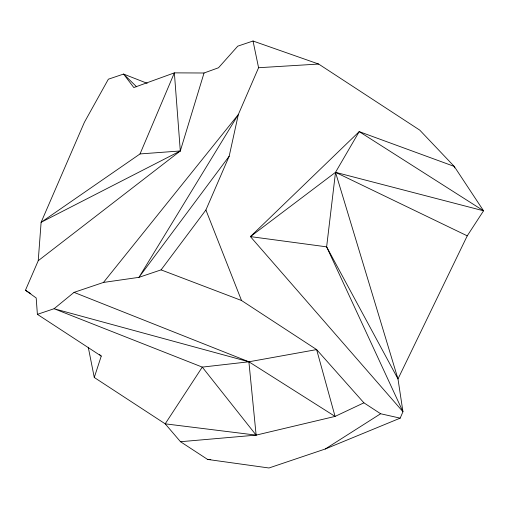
<?xml version="1.0" encoding="UTF-8"?>
<svg xmlns="http://www.w3.org/2000/svg" width="509" height="509" viewBox="0 0 509 509"><rect width="100%" height="100%" fill="white"/><g stroke="black" fill="none" stroke-linecap="round" stroke-linejoin="round"><path stroke-width="0.76" d="M467.243 235.839L335.514 172.316L250.409 236.609L326.632 246.846L402.956 411.724L250.409 236.609L359.214 131.615L483.55 210.802L335.514 172.316L326.632 246.846L397.987 378.95L467.243 235.839L483.55 210.802L454.232 166.405L359.214 131.615L335.514 172.316L397.987 378.95L402.956 411.724L400.176 418.15L325.251 449.002L268.968 467.987L207.615 459.436L180.498 441.717L165.202 423.838L94.273 377.481L101.253 356.09L37.392 314.352L36.184 297.962L25.45 290.251L38.232 260.716L41.114 222.306L84.379 122.325L108.36 79.2L123.579 74.066L147.171 83.298M37.392 314.352L54.069 308.728L74.04 292.37L103.473 282.438L138.938 277.348L161.079 269.878L205.903 209.994L229.171 156.231L238.339 114.487L258.578 67.722L253.03 41.013L237.76 46.16L218.514 67.761L204.039 73.003L174.371 72.863L133.816 87.548L123.579 74.066L136.603 86.797M38.232 260.716L180.307 150.963L204.039 73.003M140.032 153.934L174.371 72.863L180.307 150.963L41.114 222.306L140.032 153.934L180.307 150.963M229.171 156.231L138.938 277.348L238.339 114.487L103.473 282.438M325.251 449.002L380.624 413.753L400.176 418.15M380.624 413.753L363.903 402.823L335.075 416.407L256.129 435.125L180.498 441.717M258.578 67.722L318.647 64.051L419.753 130.126L454.232 166.405L454.69 167.913M207.615 459.436L210.771 459.557M74.04 292.37L248.895 361.791L256.129 435.125L165.202 423.838L202.283 367.11L248.895 361.791L316.623 349.588L363.903 402.823M253.03 41.013L318.647 64.051M161.079 269.878L241.52 300.507L316.623 349.588L335.075 416.407L248.895 361.791L54.069 308.728L202.283 367.11L256.129 435.125M25.45 290.251L30.807 293.668M99.478 354.506L101.253 356.09M205.903 209.994L241.52 300.507M88.267 347.24L94.273 377.481"/></g></svg>
